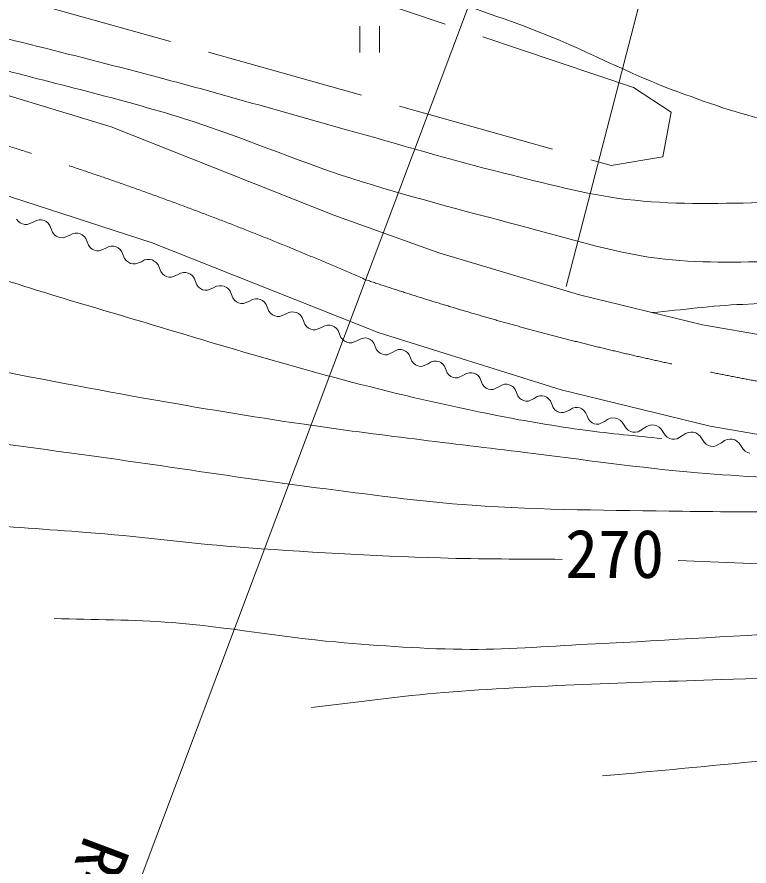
# Model space of a CAD drawing. Units: millimetres, scale not verified. Extents: x 40000 to 680000, y 20000 to 380000.
# Drawn here: x 393346 to 421003, y 238357 to 270423 of the extents above; entities that cross this region are included whole.
import ezdxf
from ezdxf.enums import TextEntityAlignment as Align

# ---------------------------------------------------------------- set-up
doc = ezdxf.new("R2010")
doc.units = ezdxf.units.MM
doc.header["$LTSCALE"] = 1000
doc.linetypes.add('CHAIN', pattern=[18.5, 12, -1.5, 3.5, -1.5])
doc.linetypes.add('DASHED', pattern=[7.5, 6, -1.5])
for name, color, linetype, lineweight in [('M-BGD', 7, 'Continuous', 13), ('M-BGD-EXST', 7, 'Continuous', 13), ('M-BMK', 2, 'CHAIN', 13), ('M-STR-HTXT', 7, 'Continuous', 13)]:
    doc.layers.add(name, color=color, linetype=linetype, lineweight=lineweight)
doc.styles.add('ＭＳ ゴシック', font='')
doc.styles.get('ＭＳ ゴシック').set_extended_font_data('MS Gothic')

msp = doc.modelspace()

# ---------------------------------------------------------------- linework, layer by layer
at = {"layer": 'M-BGD', "linetype": 'DASHED'}
for p, q in [((416636, 267756), (406144, 271294)), ((393364, 271123), (415800, 264810)), ((418065, 266832), (416636, 267756)), ((417752, 265142), (418065, 266832)), ((415800, 264810), (417752, 265142))]:
    msp.add_line(p, q, dxfattribs=at)
at = {"layer": 'M-BGD'}
for p, q in [((391676, 267858), (396904, 266272)), ((396904, 266272), (405322, 262943)), ((390935, 264328), (398447, 261887)), ((405322, 262943), (409279, 261514)), ((393327, 262793), (393392, 262708)), ((393392, 262708), (393467, 262648)), ((393467, 262648), (393548, 262608)), ((393733, 262584), (393957, 262671)), ((393957, 262671), (394077, 262736)), ((394077, 262736), (394182, 262759)), ((394182, 262759), (394278, 262757)), ((394278, 262757), (394367, 262735)), ((394367, 262735), (394448, 262695)), ((394448, 262695), (394523, 262635)), ((394523, 262635), (394588, 262550)), ((393548, 262608), (393637, 262586)), ((393637, 262586), (393733, 262584)), ((394588, 262550), (394638, 262423)), ((394638, 262423), (394689, 262296)), ((394689, 262296), (394754, 262211)), ((394754, 262211), (394829, 262151)), ((394829, 262151), (394910, 262111)), ((394910, 262111), (394999, 262089)), ((394999, 262089), (395095, 262087)), ((395095, 262087), (395320, 262175)), ((395320, 262175), (395440, 262239)), ((395440, 262239), (395544, 262262)), ((395544, 262262), (395640, 262260)), ((395640, 262260), (395729, 262238)), ((395729, 262238), (395810, 262198)), ((395810, 262198), (395885, 262138)), ((395885, 262138), (395950, 262053)), ((395950, 262053), (396001, 261926)), ((396001, 261926), (396051, 261800)), ((396051, 261800), (396116, 261715)), ((396116, 261715), (396191, 261654)), ((396457, 261590), (396682, 261678)), ((396682, 261678), (396802, 261742)), ((396802, 261742), (396906, 261765)), ((396906, 261765), (397002, 261763)), ((397002, 261763), (397091, 261742)), ((397091, 261742), (397172, 261701)), ((397172, 261701), (397247, 261641)), ((398447, 261887), (406987, 258506)), ((396191, 261654), (396273, 261614)), ((396273, 261614), (396361, 261592)), ((396361, 261592), (396457, 261590)), ((397247, 261641), (397312, 261556)), ((397312, 261556), (397363, 261430)), ((397363, 261430), (397413, 261303)), ((409279, 261514), (414594, 259928)), ((397413, 261303), (397478, 261218)), ((397478, 261218), (397553, 261158)), ((397553, 261158), (397635, 261117)), ((397635, 261117), (397723, 261096)), ((397723, 261096), (397819, 261094)), ((397819, 261094), (398044, 261181)), ((398044, 261181), (398164, 261246)), ((398164, 261246), (398268, 261269)), ((398268, 261269), (398364, 261267)), ((398364, 261267), (398453, 261245)), ((398453, 261245), (398534, 261205)), ((398534, 261205), (398609, 261145)), ((398609, 261145), (398674, 261059)), ((398674, 261059), (398725, 260933)), ((398725, 260933), (398775, 260806)), ((398775, 260806), (398840, 260721)), ((398840, 260721), (398915, 260661)), ((399406, 260684), (399526, 260749)), ((399526, 260749), (399631, 260772)), ((399631, 260772), (399726, 260770)), ((399726, 260770), (399815, 260748)), ((399815, 260748), (399897, 260708)), ((399897, 260708), (399971, 260648)), ((398915, 260661), (398997, 260621)), ((398997, 260621), (399085, 260599)), ((399085, 260599), (399181, 260597)), ((399181, 260597), (399406, 260684)), ((399971, 260648), (400036, 260563)), ((400036, 260563), (400087, 260436)), ((400087, 260436), (400137, 260310)), ((400137, 260310), (400202, 260224)), ((400202, 260224), (400277, 260164)), ((400277, 260164), (400359, 260124)), ((400359, 260124), (400447, 260102)), ((400447, 260102), (400543, 260100)), ((400543, 260100), (400768, 260188)), ((400768, 260188), (400888, 260252)), ((400888, 260252), (400993, 260275)), ((400993, 260275), (401088, 260273)), ((401088, 260273), (401177, 260251)), ((401177, 260251), (401259, 260211)), ((401259, 260211), (401333, 260151)), ((401333, 260151), (401399, 260066)), ((401399, 260066), (401449, 259939)), ((401449, 259939), (401499, 259813)), ((401499, 259813), (401565, 259728)), ((402130, 259691), (402250, 259756)), ((402250, 259756), (402355, 259779)), ((402355, 259779), (402450, 259777)), ((402450, 259777), (402539, 259755)), ((402539, 259755), (402621, 259714)), ((414594, 259928), (419242, 258795)), ((401565, 259728), (401639, 259668)), ((401639, 259668), (401721, 259627)), ((401721, 259627), (401809, 259606)), ((401809, 259606), (401905, 259604)), ((401905, 259604), (402130, 259691)), ((402621, 259714), (402695, 259654)), ((402695, 259654), (402761, 259569)), ((402761, 259569), (402811, 259443)), ((402811, 259443), (402861, 259316)), ((402861, 259316), (402927, 259231)), ((402927, 259231), (403001, 259171)), ((403001, 259171), (403083, 259131)), ((403083, 259131), (403171, 259109)), ((403171, 259109), (403267, 259107)), ((403267, 259107), (403492, 259194)), ((403492, 259194), (403612, 259259)), ((403612, 259259), (403717, 259282)), ((403717, 259282), (403812, 259280)), ((403812, 259280), (403901, 259258)), ((403901, 259258), (403983, 259218)), ((403983, 259218), (404057, 259158)), ((404057, 259158), (404123, 259073)), ((404123, 259073), (404173, 258946)), ((404173, 258946), (404223, 258819)), ((404223, 258819), (404289, 258734)), ((404974, 258762), (405079, 258785)), ((405079, 258785), (405175, 258783)), ((405175, 258783), (405263, 258761)), ((419242, 258795), (426074, 257621)), ((404289, 258734), (404363, 258674)), ((404363, 258674), (404445, 258634)), ((404445, 258634), (404533, 258612)), ((404533, 258612), (404629, 258610)), ((404629, 258610), (404854, 258698)), ((404854, 258698), (404974, 258762)), ((405263, 258761), (405345, 258721)), ((405345, 258721), (405419, 258661)), ((405419, 258661), (405485, 258576)), ((405485, 258576), (405535, 258449)), ((406987, 258506), (413906, 256345)), ((405535, 258449), (405585, 258323)), ((405585, 258323), (405651, 258238)), ((405651, 258238), (405725, 258177)), ((405725, 258177), (405807, 258137)), ((405807, 258137), (405895, 258115)), ((405991, 258113), (406216, 258201)), ((406216, 258201), (406331, 258270)), ((406331, 258270), (406432, 258298)), ((406432, 258298), (406525, 258300)), ((406525, 258300), (406612, 258282)), ((406612, 258282), (406692, 258245)), ((406692, 258245), (406766, 258188)), ((406766, 258188), (406831, 258106)), ((405895, 258115), (405991, 258113)), ((406831, 258106), (406883, 257982)), ((406883, 257982), (406934, 257858)), ((406934, 257858), (407000, 257776)), ((407549, 257764), (407664, 257833)), ((407664, 257833), (407766, 257861)), ((407766, 257861), (407859, 257863)), ((407859, 257863), (407945, 257845)), ((407945, 257845), (408025, 257808)), ((407000, 257776), (407073, 257720)), ((407073, 257720), (407154, 257683)), ((407154, 257683), (407240, 257665)), ((407240, 257665), (407333, 257667)), ((407333, 257667), (407549, 257764)), ((408025, 257808), (408099, 257751)), ((408099, 257751), (408164, 257669)), ((408164, 257669), (408216, 257545)), ((408216, 257545), (408268, 257421)), ((408268, 257421), (408333, 257339)), ((408333, 257339), (408407, 257283)), ((408407, 257283), (408487, 257246)), ((408487, 257246), (408573, 257228)), ((408573, 257228), (408666, 257230)), ((408666, 257230), (408883, 257327)), ((408883, 257327), (408998, 257396)), ((408998, 257396), (409099, 257424)), ((409099, 257424), (409192, 257426)), ((409192, 257426), (409278, 257408)), ((409278, 257408), (409359, 257371)), ((409359, 257371), (409432, 257314)), ((409432, 257314), (409498, 257232)), ((409498, 257232), (409549, 257108)), ((409549, 257108), (409601, 256984)), ((409601, 256984), (409666, 256903)), ((409666, 256903), (409740, 256846)), ((410000, 256793), (410216, 256890)), ((410216, 256890), (410331, 256959)), ((410331, 256959), (410432, 256987)), ((410432, 256987), (410525, 256989)), ((410525, 256989), (410612, 256971)), ((410612, 256971), (410692, 256934)), ((410692, 256934), (410766, 256877)), ((410766, 256877), (410831, 256795)), ((409740, 256846), (409820, 256809)), ((409820, 256809), (409907, 256791)), ((409907, 256791), (410000, 256793)), ((410831, 256795), (410883, 256671)), ((410883, 256671), (410934, 256548)), ((410934, 256548), (411000, 256466)), ((411664, 256522), (411766, 256550)), ((411766, 256550), (411858, 256552)), ((411858, 256552), (411945, 256534)), ((411945, 256534), (412025, 256497)), ((411000, 256466), (411073, 256409)), ((411073, 256409), (411154, 256372)), ((411154, 256372), (411240, 256354)), ((411240, 256354), (411333, 256356)), ((411333, 256356), (411549, 256453)), ((411549, 256453), (411664, 256522)), ((412025, 256497), (412099, 256440)), ((412099, 256440), (412164, 256358)), ((412164, 256358), (412216, 256235)), ((412216, 256235), (412268, 256111)), ((413906, 256345), (419536, 254968)), ((412268, 256111), (412333, 256029)), ((412333, 256029), (412407, 255972)), ((412407, 255972), (412487, 255935)), ((412487, 255935), (412573, 255917)), ((412573, 255917), (412666, 255919)), ((412666, 255919), (412883, 256016)), ((412883, 256016), (412998, 256085)), ((412998, 256085), (413099, 256113)), ((413099, 256113), (413192, 256115)), ((413192, 256115), (413278, 256097)), ((413278, 256097), (413358, 256060)), ((413358, 256060), (413432, 256003)), ((413432, 256003), (413498, 255922)), ((413498, 255922), (413549, 255798)), ((413549, 255798), (413601, 255674)), ((413601, 255674), (413666, 255592)), ((413666, 255592), (413740, 255535)), ((414000, 255482), (414216, 255579)), ((414216, 255579), (414331, 255648)), ((414331, 255648), (414432, 255676)), ((414432, 255676), (414525, 255678)), ((414525, 255678), (414611, 255660)), ((414611, 255660), (414692, 255623)), ((414692, 255623), (414765, 255567)), ((414765, 255567), (414831, 255485)), ((413740, 255535), (413820, 255498)), ((413820, 255498), (413907, 255480)), ((413907, 255480), (414000, 255482)), ((414831, 255485), (414883, 255361)), ((414883, 255361), (414934, 255237)), ((415659, 255226), (415762, 255266)), ((415762, 255266), (415859, 255279)), ((415859, 255279), (415953, 255272)), ((415953, 255272), (416043, 255246)), ((416043, 255246), (416130, 255199)), ((414934, 255237), (415000, 255155)), ((415000, 255155), (415073, 255098)), ((415073, 255098), (415154, 255061)), ((415154, 255061), (415240, 255043)), ((415240, 255043), (415333, 255045)), ((415333, 255045), (415549, 255142)), ((415549, 255142), (415659, 255226)), ((416130, 255199), (416212, 255126)), ((416212, 255126), (416286, 255009)), ((416286, 255009), (416360, 254892)), ((417022, 254876), (417132, 254960)), ((417132, 254960), (417234, 255000)), ((417234, 255000), (417332, 255014)), ((417332, 255014), (417426, 255007)), ((417426, 255007), (417516, 254980)), ((417516, 254980), (417602, 254933)), ((417602, 254933), (417684, 254860)), ((419536, 254968), (427309, 253644)), ((416360, 254892), (416441, 254819)), ((416441, 254819), (416528, 254772)), ((416528, 254772), (416618, 254746)), ((416618, 254746), (416712, 254739)), ((416712, 254739), (416810, 254753)), ((416810, 254753), (417022, 254876)), ((417684, 254860), (417758, 254743)), ((417758, 254743), (417832, 254627)), ((417832, 254627), (417914, 254553)), ((418282, 254487), (418495, 254611)), ((418495, 254611), (418605, 254694)), ((418605, 254694), (418707, 254734)), ((418707, 254734), (418805, 254748)), ((418805, 254748), (418898, 254741)), ((418898, 254741), (418989, 254715)), ((418989, 254715), (419075, 254668)), ((419075, 254668), (419157, 254594)), ((417914, 254553), (418001, 254506)), ((418001, 254506), (418091, 254480)), ((418091, 254480), (418185, 254473)), ((418185, 254473), (418282, 254487)), ((419157, 254594), (419231, 254478)), ((419231, 254478), (419305, 254361)), ((419305, 254361), (419387, 254288)), ((419387, 254288), (419473, 254241)), ((419755, 254221), (419967, 254345)), ((419967, 254345), (420077, 254428)), ((420077, 254428), (420180, 254468)), ((420180, 254468), (420277, 254482)), ((420277, 254482), (420371, 254475)), ((420371, 254475), (420461, 254449)), ((420461, 254449), (420548, 254402)), ((420548, 254402), (420630, 254329)), ((420630, 254329), (420704, 254212)), ((419473, 254241), (419564, 254214)), ((419564, 254214), (419657, 254207)), ((419657, 254207), (419755, 254221)), ((420704, 254212), (420778, 254095)), ((420778, 254095), (420860, 254022)), ((420860, 254022), (420946, 253975)), ((420946, 253975), (421036, 253949))]:
    msp.add_line(p, q, dxfattribs=at)
for points, knots in [([(379518, 270666), (379799, 270893), (380013, 271247), (380359, 271348), (380848, 271490), (381374, 271257), (381876, 271174), (383330, 270932), (384766, 270583), (386198, 270232), (388239, 269733), (390253, 269127), (392281, 268577), (394732, 267912), (397212, 267348), (399636, 266590), (401784, 265918), (403852, 265005), (405997, 264324), (408073, 263665), (410181, 263111), (412289, 262564), (414029, 262112), (415752, 261543), (417535, 261309), (419056, 261109), (420602, 261174), (422136, 261187), (423619, 261199), (425106, 261226), (426581, 261379), (428080, 261533), (429565, 261814), (431042, 262111), (433109, 262526), (435187, 262931), (437195, 263575), (439172, 264209), (441093, 265026), (442964, 265928), (444194, 266521), (445286, 267383), (446537, 267932), (447891, 268526), (449330, 268909), (450754, 269309), (452289, 269739), (453883, 269944), (455408, 270407), (456583, 270763), (457772, 271124), (458859, 271696), (459575, 272074), (460261, 272532), (460846, 273091), (461726, 273932), (462407, 274967), (463077, 275984), (463898, 277233), (464595, 278564), (465255, 279905), (466071, 281563), (466861, 283244), (467451, 284995), (468107, 286940), (468467, 288973), (468933, 290973), (469762, 294540), (470378, 298156), (471268, 301709), (471754, 303648), (472319, 305567), (472906, 307478), (473129, 308203), (473383, 308919), (473621, 309639)], [0, 0, 0, 0, 1, 1, 1, 2, 2, 2, 3, 3, 3, 4, 4, 4, 5, 5, 5, 6, 6, 6, 7, 7, 7, 8, 8, 8, 9, 9, 9, 10, 10, 10, 11, 11, 11, 12, 12, 12, 13, 13, 13, 14, 14, 14, 15, 15, 15, 16, 16, 16, 17, 17, 17, 18, 18, 18, 19, 19, 19, 20, 20, 20, 21, 21, 21, 22, 22, 22, 23, 23, 23, 24, 24, 24, 25, 25, 25, 25]), ([(367823, 272886), (368482, 273062), (369123, 273340), (369801, 273416), (371419, 273597), (373062, 273389), (374681, 273224), (377060, 272982), (379408, 272498), (381758, 272056), (384360, 271568), (386950, 271011), (389531, 270418), (392606, 269712), (395665, 268939), (398716, 268135), (401083, 267511), (403432, 266819), (405792, 266166), (407772, 265617), (409739, 265016), (411735, 264527), (413270, 264152), (414802, 263719), (416371, 263534), (418039, 263337), (419729, 263369), (421408, 263412), (423866, 263475), (426336, 263575), (428763, 263970), (430194, 264202), (431625, 264518), (432981, 265033), (434774, 265713), (436463, 266663), (438088, 267682), (439624, 268646), (440868, 270044), (442445, 270941), (443778, 271700), (445216, 272302), (446697, 272701), (448084, 273075), (449542, 273102), (450967, 273277), (452226, 273431), (453556, 273266), (454750, 273695), (455508, 273967), (456222, 274430), (456771, 275019), (457566, 275871), (457961, 277026), (458479, 278069), (458990, 279097), (459542, 280120), (459856, 281224), (460655, 284033), (460520, 287033), (461100, 289895), (462314, 295883), (464211, 301712), (465767, 307620)], [0, 0, 0, 0, 1, 1, 1, 2, 2, 2, 3, 3, 3, 4, 4, 4, 5, 5, 5, 6, 6, 6, 7, 7, 7, 8, 8, 8, 9, 9, 9, 10, 10, 10, 11, 11, 11, 12, 12, 12, 13, 13, 13, 14, 14, 14, 15, 15, 15, 16, 16, 16, 17, 17, 17, 18, 18, 18, 19, 19, 19, 20, 20, 20, 21, 21, 21, 21]), ([(324022, 285370), (324531, 285499), (325024, 285761), (325550, 285758), (326243, 285754), (326896, 285424), (327560, 285223), (328938, 284806), (330278, 284269), (331650, 283829), (333163, 283344), (334691, 282906), (336216, 282458), (338268, 281855), (340328, 281281), (342382, 280688), (346304, 279556), (350204, 278347), (354142, 277273), (356022, 276760), (357910, 276277), (359806, 275826), (360645, 275626), (361475, 275359), (362333, 275268), (363246, 275172), (364179, 275147), (365087, 275286), (366324, 275475), (367495, 275973), (368677, 276384), (370062, 276866), (371368, 277568), (372773, 277987), (374104, 278384), (375471, 278688), (376851, 278841), (378393, 279013), (379962, 279071), (381505, 278911), (383057, 278750), (384569, 278305), (386071, 277883), (388427, 277221), (390728, 276373), (393025, 275530), (394075, 275144), (395073, 274611), (396145, 274292), (397827, 273793), (399592, 273630), (401304, 273247), (403283, 272804), (405263, 272359), (407212, 271800), (409106, 271258), (410982, 270650), (412824, 269953), (414699, 269244), (416468, 268271), (418349, 267582), (419582, 267131), (420827, 266690), (422114, 266432), (423150, 266224), (424212, 266085), (425269, 266118), (426345, 266152), (427422, 266347), (428458, 266641), (429516, 266941), (430537, 267380), (431508, 267896), (432297, 268315), (433096, 268759), (433739, 269378), (434333, 269949), (434853, 270628), (435186, 271382), (435523, 272147), (435564, 273013), (435697, 273839), (436494, 278778), (436927, 283769), (437417, 288747), (437742, 292053), (437957, 295370), (438227, 298681)], [0, 0, 0, 0, 1, 1, 1, 2, 2, 2, 3, 3, 3, 4, 4, 4, 5, 5, 5, 6, 6, 6, 7, 7, 7, 8, 8, 8, 9, 9, 9, 10, 10, 10, 11, 11, 11, 12, 12, 12, 13, 13, 13, 14, 14, 14, 15, 15, 15, 16, 16, 16, 17, 17, 17, 18, 18, 18, 19, 19, 19, 20, 20, 20, 21, 21, 21, 22, 22, 22, 23, 23, 23, 24, 24, 24, 25, 25, 25, 26, 26, 26, 27, 27, 27, 28, 28, 28, 29, 29, 29, 29]), ([(417339, 259259), (418480, 259363), (419618, 259520), (420763, 259570), (423038, 259671), (425318, 259498), (427595, 259553), (429880, 259608), (432169, 259680), (434444, 259902), (436512, 260103), (438570, 260415), (440614, 260790), (442341, 261108), (444063, 261473), (445756, 261941), (447649, 262464), (449495, 263143), (451350, 263788), (452963, 264349), (454622, 264809), (456161, 265548), (458225, 266541), (460141, 267827), (462036, 269114), (463673, 270225), (465329, 271338), (466768, 272695), (467673, 273549), (468485, 274511), (469191, 275536), (470153, 276932), (470894, 278471), (471631, 279998), (472522, 281843), (473223, 283774), (474019, 285662), (474954, 287882), (475889, 290101), (476825, 292320)], [0, 0, 0, 0, 1, 1, 1, 2, 2, 2, 3, 3, 3, 4, 4, 4, 5, 5, 5, 6, 6, 6, 7, 7, 7, 8, 8, 8, 9, 9, 9, 10, 10, 10, 11, 11, 11, 12, 12, 12, 13, 13, 13, 13]), ([(317591, 268459), (319000, 268556), (320407, 268711), (321820, 268750), (324178, 268815), (326539, 268756), (328896, 268657), (330362, 268595), (331835, 268550), (333288, 268343), (335300, 268057), (337285, 267587), (339249, 267065), (341421, 266488), (343507, 265616), (345674, 265020), (346729, 264730), (347793, 264471), (348869, 264276), (350741, 263938), (352632, 263697), (354528, 263544), (357085, 263339), (359655, 263309), (362220, 263300), (365343, 263290), (368463, 263503), (371585, 263533), (373591, 263552), (375602, 263632), (377604, 263498), (379178, 263392), (380740, 263145), (382298, 262894), (384545, 262531), (386791, 262132), (389002, 261592), (391368, 261015), (393671, 260207), (396009, 259524), (399330, 258553), (402631, 257506), (405981, 256637), (407798, 256165), (409629, 255738), (411471, 255373), (412580, 255153), (413697, 254969), (414817, 254815), (415778, 254683), (416746, 254606), (417710, 254502)], [0, 0, 0, 0, 1, 1, 1, 2, 2, 2, 3, 3, 3, 4, 4, 4, 5, 5, 5, 6, 6, 6, 7, 7, 7, 8, 8, 8, 9, 9, 9, 10, 10, 10, 11, 11, 11, 12, 12, 12, 13, 13, 13, 14, 14, 14, 15, 15, 15, 16, 16, 16, 17, 17, 17, 17]), ([(404475, 244346), (406148, 244534), (407816, 244776), (409495, 244910), (412973, 245186), (416465, 245282), (419952, 245398), (424894, 245562), (429843, 245883), (434784, 245694), (436773, 245618), (438773, 245496), (440727, 245119), (442130, 244848), (443489, 244379), (444840, 243916), (446595, 243316), (448269, 242496), (450017, 241877), (451056, 241509), (452089, 241092), (453171, 240884), (454007, 240723), (454875, 240564), (455716, 240692), (456606, 240827), (457453, 241225), (458226, 241685), (459346, 242352), (460217, 243367), (461224, 244195), (462729, 245434), (464179, 246748), (465773, 247873), (467236, 248906), (468774, 249838), (470356, 250679), (471828, 251461), (473334, 252196), (474905, 252753), (476065, 253163), (477274, 253426), (478478, 253676), (480148, 254024), (481843, 254242), (483532, 254478), (486309, 254866), (489106, 255094), (491881, 255489), (494014, 255793), (496141, 256144), (498260, 256535), (499595, 256781), (500941, 256994), (502251, 257354), (504320, 257922), (506407, 258518), (508334, 259463), (510233, 260394), (511956, 261663), (513650, 262931), (515711, 264475), (517565, 266277), (519523, 267951)], [0, 0, 0, 0, 1, 1, 1, 2, 2, 2, 3, 3, 3, 4, 4, 4, 5, 5, 5, 6, 6, 6, 7, 7, 7, 8, 8, 8, 9, 9, 9, 10, 10, 10, 11, 11, 11, 12, 12, 12, 13, 13, 13, 14, 14, 14, 15, 15, 15, 16, 16, 16, 17, 17, 17, 18, 18, 18, 19, 19, 19, 20, 20, 20, 21, 21, 21, 21]), ([(326842, 264887), (328253, 264881), (329673, 265016), (331077, 264870), (332481, 264724), (333843, 264306), (335225, 264016), (337714, 263492), (340198, 262948), (342684, 262412), (345863, 261728), (348999, 260813), (352218, 260356), (354034, 260098), (355875, 260054), (357708, 259972), (361046, 259824), (364391, 259899), (367730, 259780), (369980, 259701), (372228, 259583), (374475, 259432), (377778, 259210), (381093, 259054), (384374, 258613), (386659, 258305), (388906, 257766), (391171, 257340), (393519, 256900), (395860, 256429), (398213, 256016), (400201, 255666), (402193, 255330), (404191, 255040), (406967, 254637), (409755, 254318), (412539, 253977), (414711, 253711), (416877, 253393), (419058, 253210), (422402, 252929), (425762, 252873), (429114, 252704)], [0, 0, 0, 0, 1, 1, 1, 2, 2, 2, 3, 3, 3, 4, 4, 4, 5, 5, 5, 6, 6, 6, 7, 7, 7, 8, 8, 8, 9, 9, 9, 10, 10, 10, 11, 11, 11, 12, 12, 12, 13, 13, 13, 14, 14, 14, 14]), ([(361227, 255535), (362415, 255643), (363601, 255772), (364790, 255860), (366408, 255979), (368026, 256121), (369647, 256131), (371027, 256140), (372405, 256023), (373784, 255953), (376194, 255830), (378604, 255706), (381011, 255527), (383374, 255351), (385735, 255149), (388091, 254892), (390665, 254610), (393229, 254245), (395794, 253898), (398754, 253498), (401703, 253020), (404666, 252643), (406620, 252395), (408574, 252120), (410539, 251981), (413183, 251795), (415837, 251795), (418487, 251754), (421566, 251708), (424645, 251762), (427724, 251737), (429740, 251721), (431757, 251715), (433772, 251650), (434916, 251613), (436059, 251536), (437203, 251479)], [0, 0, 0, 0, 1, 1, 1, 2, 2, 2, 3, 3, 3, 4, 4, 4, 5, 5, 5, 6, 6, 6, 7, 7, 7, 8, 8, 8, 9, 9, 9, 10, 10, 10, 11, 11, 11, 12, 12, 12, 12]), ([(418323, 249896), (421594, 249774), (424864, 249616), (428136, 249530), (430058, 249479), (431982, 249498), (433904, 249443), (436090, 249380), (438277, 249321), (440458, 249164), (443032, 248978), (445586, 248548), (448161, 248380), (449774, 248274), (451393, 248155), (453006, 248240), (454049, 248295), (455113, 248346), (456109, 248658), (457249, 249016), (458274, 249680), (459298, 250297), (460506, 251024), (461592, 251939), (462767, 252719), (463293, 253069), (463765, 253547), (464370, 253730), (464569, 253791), (464786, 253741), (464995, 253747)], [0, 0, 0, 0, 1, 1, 1, 2, 2, 2, 3, 3, 3, 4, 4, 4, 5, 5, 5, 6, 6, 6, 7, 7, 7, 8, 8, 8, 9, 9, 9, 10, 10, 10, 10]), ([(394754, 247707), (396242, 247655), (397732, 247664), (399216, 247550), (401281, 247392), (403323, 246997), (405386, 246818), (407079, 246672), (408776, 246548), (410475, 246539), (412051, 246531), (413624, 246673), (415198, 246748), (417982, 246883), (420762, 247090), (423547, 247184), (426160, 247273), (428775, 247323), (431390, 247306), (433819, 247290), (436252, 247271), (438675, 247097), (440699, 246952), (442714, 246689), (444723, 246400), (446415, 246157), (448094, 245829), (449777, 245528), (450648, 245373), (451502, 245087), (452386, 245046), (453044, 245016), (453712, 245073), (454353, 245224), (455284, 245444), (456182, 245820), (457026, 246270), (458367, 246986), (459499, 248040), (460769, 248875), (461820, 249565), (462872, 250260), (463976, 250862), (465260, 251562), (466619, 252118), (467940, 252746)], [0, 0, 0, 0, 1, 1, 1, 2, 2, 2, 3, 3, 3, 4, 4, 4, 5, 5, 5, 6, 6, 6, 7, 7, 7, 8, 8, 8, 9, 9, 9, 10, 10, 10, 11, 11, 11, 12, 12, 12, 13, 13, 13, 14, 14, 14, 15, 15, 15, 15]), ([(382184, 251168), (383849, 251247), (385512, 251406), (387178, 251403), (390110, 251398), (393038, 251175), (395962, 250959), (397848, 250820), (399723, 250553), (401609, 250410), (404185, 250215), (406765, 250076), (409347, 249992), (410880, 249942), (412415, 249957), (413948, 249939)], [0, 0, 0, 0, 1, 1, 1, 2, 2, 2, 3, 3, 3, 4, 4, 4, 5, 5, 5, 5]), ([(415473, 241761), (418633, 242040), (421788, 242389), (424954, 242597), (427606, 242772), (430263, 243021), (432919, 242946), (435067, 242885), (437219, 242686), (439333, 242301), (440534, 242083), (441728, 241787), (442871, 241360), (444670, 240689), (446322, 239675), (448047, 238833)], [0, 0, 0, 0, 1, 1, 1, 2, 2, 2, 3, 3, 3, 4, 4, 4, 5, 5, 5, 5])]:
    msp.add_open_spline(points, degree=3, knots=knots, dxfattribs=at)
at = {"layer": 'M-BGD-EXST'}
for p, q in [((420970, 286777), (414096, 260242)), ((406297, 270081), (406297, 269081)), ((407047, 270081), (407047, 269081))]:
    msp.add_line(p, q, dxfattribs=at)
at = {"layer": 'M-BMK'}
for centre, radius, start, end in [((353494, 139246), 132342, 66.38037, 80.5845), ((441122, 363639), 108789, 251.45311, 278.05177)]:
    msp.add_arc(centre, radius, start, end, dxfattribs=at)
at = {"layer": 'M-STR-HTXT'}
msp.add_line((417095, 288640), (395797, 231978), dxfattribs=at)

# ---------------------------------------------------------------- texts
at = {"layer": 'M-BGD', "style": 'ＭＳ ゴシック'}
msp.add_text('270', height=1833, dxfattribs=at).set_placement((414053, 248685), align=Align.BOTTOM_LEFT)
at = {"layer": 'M-STR-HTXT', "style": 'ＭＳ ゴシック'}
msp.add_text('R=150', height=1833, rotation=249.399, dxfattribs=at).set_placement((395411, 239767), align=Align.BOTTOM_LEFT)

doc.saveas('drawing.dxf')
